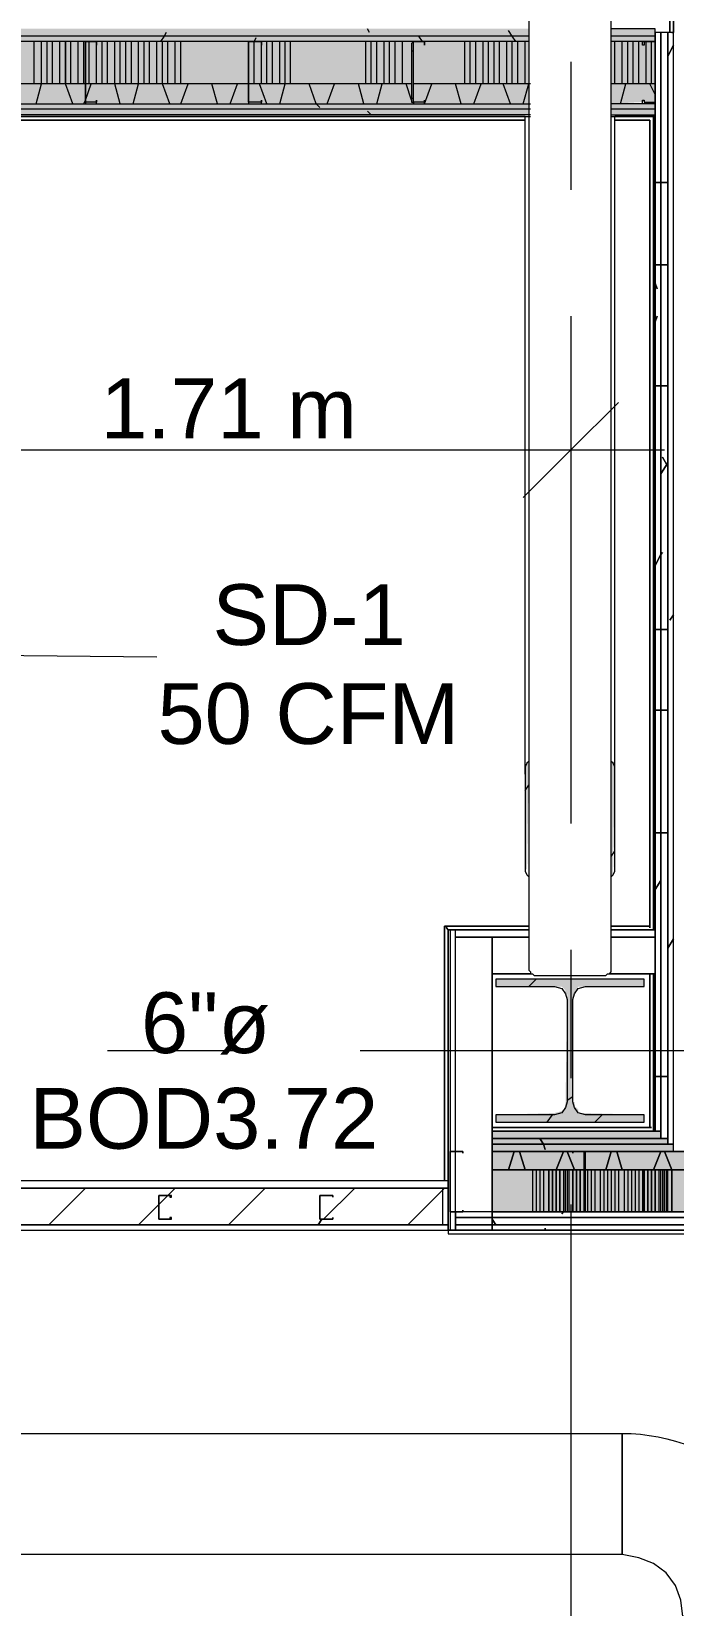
# Model space of a CAD drawing. Header units: metres. Extents: x -2 to 237, y -8 to 52.
# Drawn here: x 38.707 to 40.313, y 21.61 to 25.547 of the extents above; entities that cross this region are included whole.
import ezdxf

# ---------------------------------------------------------------- set-up
doc = ezdxf.new("R2010")
doc.units = ezdxf.units.M
doc.layers.add('HVAC - Ductos', color=5, linetype='Continuous', lineweight=0)
doc.layers.add('PDF_Text', color=7, linetype='Continuous', lineweight=0)
doc.layers.add('PDF_Geometry', color=7, linetype='Continuous', lineweight=0, true_color=0xaaaaaa)
doc.layers.add('PDF_Solid Fills', color=7, linetype='Continuous', lineweight=0, true_color=0xffffff)
doc.styles.add('PDF Helvetica', font='')
doc.styles.get('PDF Helvetica').set_extended_font_data('Helvetica')

msp = doc.modelspace()

# ---------------------------------------------------------------- hatches: boundary and pattern name
at = {"layer": 'PDF_Solid Fills', "lineweight": 0, "transparency": 33554559}
h = msp.add_hatch(color=256, dxfattribs=at)
h.paths.add_polyline_path([(38.0223, 25.5357), (38.0223, 25.554), (34.7785, 25.554), (34.7785, 25.5357)])
h.paths.add_polyline_path([(40.1573, 25.554), (40.1573, 25.5357), (40.2673, 25.5357), (40.2673, 25.554)])
h.paths.add_polyline_path([(38.0269, 25.554), (38.0269, 25.5357), (39.9512, 25.5357), (39.9512, 25.554)])
h = msp.add_hatch(color=256, dxfattribs=at)
h.paths.add_polyline_path([(38.0223, 25.5311), (38.0223, 25.5356), (34.7831, 25.5356), (34.7831, 25.5219), (39.9512, 25.5219), (39.9512, 25.5356), (38.0269, 25.5356)])
h.paths.add_polyline_path([(40.1573, 25.5356), (40.1573, 25.5219), (40.2673, 25.5219), (40.2673, 25.5356)])
h = msp.add_hatch(color=256, dxfattribs=at)
h.paths.add_polyline_path([(39.9512, 25.4165), (39.9512, 25.5219), (34.7831, 25.5219), (34.7831, 25.4165)])
h.paths.add_polyline_path([(40.2673, 25.4165), (40.2673, 25.5219), (40.1573, 25.5219), (40.1573, 25.4165)])
h = msp.add_hatch(color=256, dxfattribs=at)
h.paths.add_polyline_path([(39.9512, 25.3661), (39.9512, 25.4165), (34.7831, 25.4165), (34.7831, 25.3661)])
h.paths.add_polyline_path([(40.1573, 25.4165), (40.1573, 25.3661), (40.1575, 25.3661), (40.2353, 25.3707), (40.2673, 25.3707), (40.2673, 25.4165)])
h = msp.add_hatch(color=256, dxfattribs=at)
h.paths.add_polyline_path([(34.8106, 25.3524), (34.8106, 25.3661), (34.7785, 25.3661), (34.7785, 25.3524)])
h.paths.add_polyline_path([(40.2673, 25.3524), (40.2673, 25.3661), (40.1573, 25.3661), (40.1573, 25.3524)])
h.paths.add_polyline_path([(39.9512, 25.3524), (39.9512, 25.3661), (37.697, 25.3661), (37.697, 25.3524)])
h.paths.add_polyline_path([(37.6053, 25.3524), (37.6053, 25.3661), (34.9663, 25.3661), (34.9663, 25.3524)])
h = msp.add_hatch(color=256, dxfattribs=at)
h.paths.add_polyline_path([(34.7968, 25.3387), (34.7968, 25.3524), (34.7831, 25.3524), (34.7831, 25.3387)])
h.paths.add_polyline_path([(40.1573, 25.3524), (40.1573, 25.3387), (40.2673, 25.3387), (40.2673, 25.3524)])
h.paths.add_polyline_path([(37.697, 25.3524), (37.697, 25.3387), (39.9512, 25.3387), (39.9512, 25.3524)])
h.paths.add_polyline_path([(34.9801, 25.3524), (34.9801, 25.3387), (37.6053, 25.3387), (37.6053, 25.3524)])
h = msp.add_hatch(color=256, dxfattribs=at)
h.paths.add_polyline_path([(40.1619, 23.4418), (40.1665, 23.7155), (40.1665, 23.7167), (40.1619, 23.7213), (40.1573, 23.7213), (40.1573, 23.4327)])
h.paths.add_polyline_path([(39.942, 23.451), (39.9466, 23.451), (39.9466, 23.4372), (39.9512, 23.7167), (39.9466, 23.7167), (39.942, 23.7121)])
for points in [[(39.8687, 22.8188), (40.2398, 22.8188), (40.2398, 22.8371), (40.0932, 22.8416), (40.0748, 22.8416), (40.0748, 22.8508), (40.0702, 22.8554), (40.0657, 22.8554), (40.0657, 22.8692), (40.0611, 22.8692), (40.0611, 23.1303), (40.0657, 23.1441), (40.0702, 23.1487), (40.0748, 23.1578), (40.2398, 23.1578), (40.2398, 23.1761), (39.8687, 23.1761), (39.8687, 23.1578), (40.0336, 23.1578), (40.0428, 23.1487), (40.0428, 23.1395), (40.0474, 23.1395), (40.0428, 22.86), (40.0382, 22.8508), (40.0336, 22.8462), (40.0153, 22.8416), (39.8687, 22.8371)], [(43.7585, 22.6996), (43.7585, 22.7454), (39.8595, 22.7454), (39.8595, 22.6996), (42.2832, 22.7042), (42.2786, 22.7088), (42.2374, 22.7088), (42.2374, 22.7226), (42.2924, 22.7226), (42.2924, 22.6996)], [(43.7585, 22.6996), (43.7585, 22.7454), (39.8595, 22.7454), (39.8595, 22.6996), (42.2832, 22.7042), (42.2786, 22.7088), (42.2374, 22.7088), (42.2374, 22.7226), (42.2924, 22.7226), (42.2924, 22.6996), (43.5935, 22.7042), (43.5981, 22.7042)], [(42.2786, 22.6401), (42.2832, 22.6996), (39.8595, 22.6996), (39.8595, 22.5943), (43.8089, 22.5943), (43.8089, 22.6996), (42.2924, 22.6996), (42.2878, 22.6263), (42.2374, 22.6217), (42.2374, 22.6355)], [(42.2786, 22.6401), (42.2832, 22.6996), (39.8595, 22.6996), (39.8595, 22.5943), (39.869, 22.5943), (42.5077, 22.5989), (42.5352, 22.5989), (43.8044, 22.5943), (43.8089, 22.5943), (43.8089, 22.6996), (42.2924, 22.6996), (42.2878, 22.6263), (42.2374, 22.6217), (42.2374, 22.6355)]]:
    msp.add_hatch(color=256, dxfattribs=at).paths.add_polyline_path(points)
h = msp.add_hatch(color=256, dxfattribs=at)
h.paths.add_polyline_path([(40.2811, 22.7775), (40.2811, 22.7958), (39.8595, 22.7958), (39.8595, 22.7775)])
h.paths.add_polyline_path([(40.4964, 22.7958), (40.4964, 22.7775), (43.7081, 22.7775), (43.7081, 22.7958)])
h = msp.add_hatch(color=256, dxfattribs=at)
h.paths.add_polyline_path([(40.2993, 22.7638), (40.2993, 22.7775), (39.8595, 22.7775), (39.8595, 22.7638)])
h.paths.add_polyline_path([(40.4826, 22.7638), (43.7264, 22.7638), (43.7264, 22.7775), (40.4826, 22.7775)])
h = msp.add_hatch(color=256, dxfattribs=at)
h.paths.add_polyline_path([(40.3131, 22.7455), (40.3131, 22.7638), (39.8595, 22.7638), (39.8595, 22.7455)])
h.paths.add_polyline_path([(40.4689, 22.7638), (40.4689, 22.7455), (40.4733, 22.7455), (42.5077, 22.75), (42.5352, 22.75), (42.9101, 22.7455), (42.9109, 22.7455), (42.9109, 22.75), (42.9429, 22.75), (43.7385, 22.7455), (43.7401, 22.7455), (43.7401, 22.7638)])

# ---------------------------------------------------------------- linework, layer by layer
at = {"layer": 'HVAC - Ductos', "lineweight": 0}
for points in [[(40.0566, 24.7385), (40.0566, 24.5002), (40.0566, 24.2619)], [(40.1756, 24.6193), (40.0566, 24.5002), (39.9374, 24.3811)], [(30.6183, 24.5002), (32.1853, 24.5002), (36.3179, 24.5002), (38.343, 24.5002), (40.2902, 24.5002)], [(38.6041, 23.987), (39.0211, 23.9825)]]:
    msp.add_lwpolyline(points, dxfattribs=at)
msp.add_lwpolyline([(40.643, 21.5817), (40.336, 21.5817), (40.3314, 21.623), (40.3177, 21.6596), (40.2948, 21.6917), (40.2627, 21.7146), (40.2261, 21.7284), (40.1848, 21.7375), (40.1848, 22.0399), (40.1848, 21.7375), (34.9617, 21.7375), (34.9617, 22.0399), (40.1848, 22.0399, -0.417177)], format="xyb", close=True, dxfattribs=at)
at = {"layer": 'PDF_Geometry', "lineweight": 0}
for points in [[(43.5248, 32.7197), (43.5248, 32.7059), (43.7768, 32.7059), (43.928, 32.7059), (43.928, 32.6555), (43.928, 32.5547), (43.928, 32.0828), (43.928, 32.7059), (43.9418, 32.7059), (43.9418, 31.0886), (43.928, 31.0886), (43.9418, 31.0886), (43.9418, 31.0657), (43.9418, 22.5622), (43.9234, 22.5622), (43.7081, 22.5622), (39.8595, 22.5622)], [(43.5248, 32.6555), (43.5248, 32.7059), (42.8146, 32.7059), (42.8146, 32.7197), (43.5248, 32.7197), (43.7768, 32.7197), (43.9418, 32.7197), (43.9418, 32.7059), (43.9418, 32.5547), (43.9418, 31.0886), (43.9418, 22.5622), (43.9234, 22.5622), (43.9234, 31.0519), (43.9234, 22.5805), (43.9097, 22.5805), (43.7081, 22.5805), (39.8595, 22.5805)], [(40.4139, 22.7454), (40.3131, 22.7454), (40.3131, 22.7638), (40.3131, 22.7958), (40.3131, 25.5448), (40.3131, 30.8916), (40.3131, 25.5448), (40.3085, 25.5448), (40.3131, 25.5448), (40.3131, 30.8916), (40.3131, 25.5448)], [(39.8595, 22.7454), (40.3131, 22.7454), (40.4139, 22.7454), (40.4139, 22.7958), (40.4139, 22.8416), (40.4139, 22.7454), (40.4643, 22.7454), (40.4643, 25.5448), (40.4643, 26.058), (40.4643, 25.5448), (40.4185, 25.5448), (40.4185, 26.058), (40.4185, 26.6673), (40.4185, 27.2767), (40.4185, 27.886), (40.4185, 28.4954)], [(39.9512, 27.2126), (39.9512, 23.199), (39.9558, 23.1945), (39.9558, 23.1899), (39.9604, 23.1899), (39.9649, 23.1853), (39.9695, 23.1853), (39.9786, 23.1853), (40.1344, 23.1853), (40.139, 23.1853), (40.1436, 23.1853), (40.1482, 23.1899), (40.1527, 23.1899), (40.1573, 23.1945), (40.1573, 23.199), (40.1573, 27.2126)], [(39.9512, 25.5219), (34.7785, 25.5219), (29.615, 25.5219), (29.5967, 25.5219)], [(39.9512, 25.5356), (38.0269, 25.5356)], [(38.7141, 25.4165), (38.7141, 25.5219)], [(38.7325, 25.4165), (38.7325, 25.5219)], [(38.7462, 25.4165), (38.7462, 25.5219)], [(38.7599, 25.4165), (38.7599, 25.5219)], [(38.7783, 25.4165), (38.7783, 25.5219)], [(38.8057, 25.4165), (38.8057, 25.5219)], [(38.8241, 25.4165), (38.8241, 25.5219)], [(38.8378, 25.4165), (38.8378, 25.5219)], [(38.8516, 25.4165), (38.8516, 25.5219)], [(38.8699, 25.4165), (38.8699, 25.5219)], [(38.8836, 25.4165), (38.8836, 25.5219)], [(38.8974, 25.4165), (38.8974, 25.5219)], [(38.9157, 25.4165), (38.9157, 25.5219)], [(38.9294, 25.4165), (38.9294, 25.5219)], [(38.9432, 25.4165), (38.9432, 25.5219)], [(38.957, 25.4165), (38.957, 25.5219)], [(38.9752, 25.4165), (38.9752, 25.5219)], [(38.989, 25.4165), (38.989, 25.5219)], [(39.0028, 25.4165), (39.0028, 25.5219)], [(39.0211, 25.4165), (39.0211, 25.5219)], [(39.0348, 25.4165), (39.0348, 25.5219)], [(39.0486, 25.4165), (39.0486, 25.5219)], [(39.0669, 25.4165), (39.0669, 25.5219)], [(39.0806, 25.4165), (39.0806, 25.5219)], [(39.2639, 25.4165), (39.2639, 25.5219)], [(39.2823, 25.4165), (39.2823, 25.5219)], [(39.296, 25.4165), (39.296, 25.5219)], [(39.3097, 25.4165), (39.3097, 25.5219)], [(39.3281, 25.4165), (39.3281, 25.5219)], [(39.3418, 25.4165), (39.3418, 25.5219)], [(39.3555, 25.4165), (39.3555, 25.5219)], [(39.5434, 25.4165), (39.5434, 25.5219)], [(39.5571, 25.4165), (39.5571, 25.5219)], [(39.5709, 25.4165), (39.5709, 25.5219)], [(39.5892, 25.4165), (39.5892, 25.5219)], [(39.603, 25.4165), (39.603, 25.5219)], [(39.6167, 25.4165), (39.6167, 25.5219)], [(39.635, 25.4165), (39.635, 25.5219)], [(39.7908, 25.4165), (39.7908, 25.5219)], [(39.8045, 25.4165), (39.8045, 25.5219)], [(39.8183, 25.4165), (39.8183, 25.5219)], [(39.8366, 25.4165), (39.8366, 25.5219)], [(39.8504, 25.4165), (39.8504, 25.5219)], [(39.8595, 22.7958), (40.171, 22.7958), (39.8595, 22.7958), (39.8595, 22.8004), (39.8595, 22.7958), (40.2673, 22.7958), (40.2673, 23.0661), (40.2673, 22.7958), (39.8595, 22.7958), (40.2673, 22.7958), (40.2673, 25.3661), (40.2673, 22.7958), (40.2811, 22.7958), (40.2811, 25.5448), (40.2673, 25.5448), (40.2673, 25.5219), (40.2673, 25.3707), (40.2673, 25.3936), (40.2673, 25.3707), (40.2673, 25.4165), (40.1573, 25.4165)], [(39.8595, 22.7638), (40.2993, 22.7638), (40.2993, 22.7775), (40.2993, 22.7958), (40.2993, 25.5448)], [(39.8595, 22.7775), (40.2811, 22.7775), (40.2811, 22.7958), (40.2811, 25.5448)], [(39.8641, 25.4165), (39.8641, 25.5219)], [(39.8779, 25.4165), (39.8779, 25.5219)], [(39.8961, 25.4165), (39.8961, 25.5219)], [(39.9099, 25.4165), (39.9099, 25.5219)], [(39.9237, 25.4165), (39.9237, 25.5219)], [(39.942, 25.4165), (39.942, 25.5219)], [(40.3131, 25.5448), (40.2673, 25.5448), (40.2673, 25.554), (40.1573, 25.554)], [(40.2673, 25.5219), (40.2673, 25.5448), (40.2673, 25.5219), (40.2673, 25.5356), (40.1573, 25.5356)], [(40.2673, 25.4165), (40.2673, 25.5219), (40.1573, 25.5219)], [(40.1665, 25.4165), (40.1665, 25.5219)], [(40.1848, 25.4165), (40.1848, 25.5219)], [(40.1986, 25.4165), (40.1986, 25.5219)], [(40.2123, 25.4165), (40.2123, 25.5219)], [(40.2261, 25.4165), (40.2261, 25.5219)], [(40.2444, 25.4165), (40.2444, 25.5219)], [(40.2581, 25.4165), (40.2581, 25.5219)], [(40.2673, 25.5356), (40.2673, 25.5448), (40.2673, 25.5265), (40.2673, 25.5448), (40.2673, 25.5219), (40.2673, 25.5448), (40.2673, 25.5219), (40.2673, 25.3707), (40.2673, 25.5219), (40.2673, 25.5448), (40.2673, 25.5356), (40.2673, 25.5219), (40.2673, 25.4165), (40.2673, 25.3707), (40.2673, 25.5219), (40.2673, 25.5448)], [(40.0566, 25.4716), (40.0566, 25.1508)], [(39.6579, 25.4165), (39.2501, 25.4165), (38.8424, 25.4165), (38.43, 25.4165), (38.0223, 25.4165), (37.6145, 25.4165), (37.2068, 25.4165), (36.7944, 25.4165), (36.3867, 25.4165), (35.9743, 25.4165)], [(39.9558, 25.4165), (39.6625, 25.4165)], [(37.697, 22.5622), (37.7107, 22.5622), (39.7358, 22.5622), (39.7358, 22.6538), (37.7107, 22.6538), (37.697, 22.6538), (37.697, 22.5622), (37.697, 22.6538), (37.697, 25.3341), (37.697, 25.3387), (37.697, 25.3524), (37.697, 25.3661), (39.9558, 25.3661)], [(40.2673, 25.3524), (40.2673, 25.3661), (40.1573, 25.3661)], [(40.2673, 25.3707), (40.2673, 25.3707)], [(40.2673, 25.3661), (40.2673, 25.3341)], [(40.2673, 25.3661), (40.2673, 22.7958), (40.2673, 25.3661)], [(34.9984, 25.3341), (37.5595, 25.3341), (37.5595, 22.5485), (37.7107, 22.5485), (39.7495, 22.5485), (39.7495, 22.5622), (39.7495, 22.6538), (39.7495, 22.6721), (37.7107, 22.6721), (37.7107, 25.3341), (39.9558, 25.3341)], [(39.9558, 25.3524), (37.697, 25.3524)], [(39.9558, 25.3387), (37.697, 25.3387)], [(37.9032, 25.3341), (39.942, 25.3341), (37.7107, 25.3341), (37.697, 25.3341)], [(39.942, 23.6893), (39.942, 25.3341), (37.7107, 25.3341), (37.7107, 22.6721), (37.7107, 25.3341), (39.942, 25.3341)], [(37.7199, 25.3249), (39.942, 25.3249), (37.7245, 25.3249), (37.7245, 22.6721), (37.7245, 25.3249)], [(40.1573, 25.3341), (40.2673, 25.3341), (40.2673, 22.7958), (39.8595, 22.7958), (39.8595, 22.5485), (43.7081, 22.5485)], [(40.2673, 25.3387), (40.2673, 25.3524), (40.1573, 25.3524)], [(40.1573, 25.3387), (40.2673, 25.3387), (40.2673, 25.3341), (40.1665, 25.3341)], [(40.1665, 23.6893), (40.1665, 25.3341), (40.2627, 25.3341), (40.2627, 23.2998), (40.2627, 25.3341), (40.2627, 23.2998), (40.2627, 25.3341), (40.2627, 23.2998), (40.2627, 25.3341)], [(40.1665, 25.3341), (40.2673, 25.3341), (40.1665, 25.3341)], [(40.0566, 24.8347), (40.0566, 23.5656)], [(39.9512, 23.7213), (39.9466, 23.7167), (39.942, 23.7076), (39.942, 23.6984), (39.942, 23.6893), (39.942, 23.4602), (39.942, 23.451), (39.942, 23.4464), (39.9466, 23.4372), (39.9512, 23.4327)], [(40.1573, 23.4327), (40.1619, 23.4372), (40.1665, 23.4464), (40.1665, 23.451), (40.1665, 23.4602), (40.1665, 23.6893), (40.1665, 23.6984), (40.1665, 23.7076), (40.1619, 23.7167), (40.1573, 23.7213)], [(39.942, 23.6481), (39.9512, 23.6618)], [(40.1573, 23.4831), (40.1665, 23.4968)], [(43.7081, 22.5943), (39.8595, 22.5943), (39.8595, 23.1899), (39.8595, 23.2815), (39.7679, 23.2815), (39.7679, 23.2998), (39.9512, 23.2998), (39.8595, 23.2998), (39.7495, 23.2998), (39.745, 23.3044), (39.745, 23.309), (39.7404, 23.309), (39.745, 23.309), (39.745, 23.3044), (39.7495, 23.2998), (39.9512, 23.2998), (39.7495, 23.2998), (39.745, 23.3044), (39.745, 23.309), (39.7404, 23.309), (39.7404, 22.6721), (39.7404, 23.309), (39.9512, 23.309), (39.7404, 23.309), (39.9512, 23.309), (39.7404, 23.309), (39.7404, 22.6721), (39.7404, 23.309), (39.745, 23.309), (39.745, 23.3044), (39.7495, 23.2998), (39.7495, 22.5485), (39.7495, 22.5393), (42.2648, 22.5393)], [(39.7495, 22.6721), (39.7495, 23.2998), (39.7495, 22.6721)], [(39.9512, 23.2998), (39.7495, 23.2998), (39.9512, 23.2998)], [(39.8595, 22.5943), (39.7679, 22.5943), (39.7679, 22.7454), (39.7679, 23.2815), (39.9512, 23.2815), (39.8595, 23.2815), (39.8595, 23.1899), (39.8595, 22.5485), (39.7495, 22.5485), (39.7495, 23.2998), (39.7541, 23.2998), (39.7541, 22.5485), (39.7679, 22.5485), (39.7679, 22.5943), (39.7679, 22.7454), (39.7679, 23.2998), (39.7541, 23.2998), (39.7541, 22.5485), (39.7495, 22.5485), (39.8595, 22.5485), (43.9555, 22.5485), (39.8595, 22.5485), (43.7081, 22.5485)], [(39.9512, 23.2998), (39.7495, 23.2998), (39.9512, 23.2998)], [(39.7495, 22.6721), (39.7495, 23.2998), (39.7495, 22.6721)], [(40.2673, 23.2998), (40.1573, 23.2998), (40.2673, 23.2998), (40.1573, 23.2998), (40.2627, 23.2998), (40.1573, 23.2998), (40.2673, 23.2998), (40.1573, 23.2998), (40.2673, 23.2998), (40.1573, 23.2998), (40.2673, 23.2998), (40.2673, 23.1899), (40.1527, 23.1899), (40.2673, 23.1899)], [(40.1573, 23.2998), (40.2673, 23.2998), (40.1573, 23.2998)], [(40.0566, 23.2494), (40.0566, 22.9287)], [(39.9512, 23.1578), (39.9695, 23.1761)], [(40.2627, 23.1899), (40.2627, 22.7958), (40.2627, 23.1899)], [(40.2627, 23.1899), (40.2627, 22.7958), (40.2627, 23.1899)], [(39.2135, 22.9975), (38.8974, 22.9975)], [(40.7987, 22.9975), (39.5296, 22.9975)], [(40.0474, 22.8738), (40.0611, 22.8829)], [(39.997, 22.8188), (40.0107, 22.8371)], [(40.1161, 22.8188), (40.1344, 22.8371)], [(40.2673, 22.7958), (39.8595, 22.7958), (40.2673, 22.7958)], [(40.2673, 22.7958), (39.8595, 22.7958), (40.2673, 22.7958)], [(40.2673, 22.7958), (39.8595, 22.7958), (40.2673, 22.7958)], [(40.2673, 22.7958), (40.2673, 22.7958)], [(39.7541, 22.7454), (39.7541, 22.7454)], [(39.7541, 22.7454), (39.7541, 22.7454)], [(39.7862, 22.7409), (39.7862, 22.7409)], [(43.7585, 22.7454), (39.8595, 22.7454), (39.8595, 22.6996)], [(42.1183, 22.6996), (41.715, 22.6996), (41.3073, 22.6996), (40.9041, 22.6996), (40.4964, 22.6996), (40.0932, 22.6996), (39.8595, 22.6996), (39.8595, 22.5943), (43.8089, 22.5943), (43.8089, 22.6996), (43.5981, 22.6996)], [(40.0566, 22.6126), (40.0566, 21.3435)], [(39.7862, 22.5989), (39.7862, 22.5989)], [(42.2648, 22.5485), (39.7495, 22.5485), (39.7495, 22.5393), (42.2648, 22.5393)], [(42.2648, 22.5485), (39.7495, 22.5485), (39.8595, 22.5485)]]:
    msp.add_lwpolyline(points, dxfattribs=at)
for points in [[(40.3039, 30.8916), (40.3039, 25.5448)], [(40.3039, 30.8916), (40.3039, 25.5448)], [(38.792, 25.5219), (38.792, 25.4165)], [(38.8699, 25.5219), (38.8424, 25.5219), (38.8424, 25.5173), (38.8424, 25.3707), (38.8424, 25.3661), (38.8699, 25.3661), (38.8699, 25.3753), (38.8699, 25.3707), (38.8424, 25.3707), (38.8424, 25.5173), (38.8424, 25.5219), (38.8699, 25.5219), (38.8699, 25.5128)], [(39.2823, 25.5219), (39.2501, 25.5219), (39.2501, 25.5173), (39.2501, 25.3707), (39.2501, 25.3661), (39.2823, 25.3661), (39.2823, 25.3753), (39.2823, 25.3707), (39.2501, 25.3707), (39.2501, 25.5173), (39.2501, 25.5219), (39.2823, 25.5219), (39.2823, 25.5128)], [(39.69, 25.5219), (39.6625, 25.5219), (39.6579, 25.5173), (39.6579, 25.3707), (39.6625, 25.3707), (39.6625, 25.3661), (39.69, 25.3661), (39.69, 25.3753), (39.69, 25.3707), (39.6625, 25.3707), (39.6625, 25.5173), (39.6625, 25.5219), (39.69, 25.5219), (39.69, 25.5128)], [(40.2673, 25.5219), (40.2673, 25.5173), (40.2673, 25.3707), (40.2673, 25.3661), (40.2353, 25.3661), (40.2353, 25.3753), (40.2398, 25.3753), (40.2398, 25.3707), (40.2673, 25.3707), (40.2673, 25.5173), (40.2673, 25.5219), (40.2398, 25.5219), (40.2398, 25.5128), (40.2353, 25.5128), (40.2353, 25.5219)], [(40.2993, 25.5448), (40.2811, 25.5448), (40.2811, 22.7775), (40.2993, 22.7775)], [(40.3131, 25.5448), (40.2993, 25.5448), (40.2993, 22.7638), (40.3131, 22.7638)], [(40.2673, 25.3341), (40.2673, 25.3387), (40.2673, 25.3524), (40.2673, 25.3661)], [(40.1665, 25.3249), (40.2535, 25.3249)], [(40.2535, 25.3249), (40.2535, 23.3044)], [(40.2535, 25.3249), (40.2535, 23.3044)], [(40.2673, 23.3319), (40.2673, 25.1921)], [(39.7495, 22.6721), (39.7495, 23.2998), (39.7495, 22.7088), (39.7495, 23.2998)], [(39.9512, 23.2998), (39.7495, 23.2998)], [(39.7541, 23.2998), (39.9512, 23.2998)], [(40.2535, 23.309), (40.1573, 23.309)], [(40.2535, 23.309), (40.1573, 23.309)], [(40.1573, 23.2815), (40.2673, 23.2815)], [(39.8595, 23.1899), (39.9558, 23.1899)], [(40.2535, 22.805), (39.8595, 22.805), (40.2581, 22.805), (39.8595, 22.805), (40.2535, 22.805), (40.2535, 23.1899), (40.2535, 22.805), (40.2535, 23.1899)], [(40.2398, 23.1761), (39.8687, 23.1761), (39.8687, 23.1578), (40.0153, 23.1578), (40.0336, 23.1532), (40.0428, 23.1395), (40.0474, 23.1257), (40.0474, 22.8692), (40.0428, 22.8554), (40.0336, 22.8416), (40.0153, 22.8371), (39.8687, 22.8371), (39.8687, 22.8188), (40.2398, 22.8188), (40.2398, 22.8371), (40.0932, 22.8371), (40.0748, 22.8416), (40.0657, 22.8554), (40.0611, 22.8692), (40.0611, 23.1257), (40.0657, 23.1395), (40.0748, 23.1532), (40.0932, 23.1578), (40.2398, 23.1578)], [(40.2627, 23.1899), (40.2627, 22.7958)], [(40.2811, 22.7775), (40.2811, 22.7958), (39.8595, 22.7958), (39.8595, 22.7775)], [(39.8595, 22.7775), (39.8595, 22.7638), (40.2993, 22.7638), (40.2993, 22.7775)], [(39.8595, 22.7638), (39.8595, 22.7454), (40.3131, 22.7454), (40.3131, 22.7638)], [(39.7541, 22.5943), (39.7541, 22.5989), (39.7541, 22.7454), (39.7862, 22.7454), (39.7862, 22.7409), (39.7862, 22.7454), (39.7541, 22.7454), (39.7541, 22.5989), (39.7541, 22.5943), (39.7862, 22.5943)], [(40.0611, 22.5943), (40.0886, 22.5943), (40.0932, 22.5943), (40.0932, 22.5989), (40.0932, 22.7454), (40.0886, 22.7454), (40.0611, 22.7454), (40.0611, 22.7409), (40.0611, 22.7454), (40.0886, 22.7454), (40.0886, 22.5989), (40.0886, 22.5943), (40.0611, 22.5943), (40.0611, 22.5989)], [(42.1183, 22.6996), (41.715, 22.6996), (41.3073, 22.6996), (40.9041, 22.6996), (40.4964, 22.6996), (40.0932, 22.6996), (39.8595, 22.6996), (40.0932, 22.6996), (40.4964, 22.6996), (40.9041, 22.6996), (41.3073, 22.6996), (41.715, 22.6996)], [(39.7495, 22.5622), (39.7495, 22.6538), (37.697, 22.6538), (37.697, 22.5622)], [(37.7107, 22.6721), (37.7107, 22.6538), (39.7495, 22.6538), (39.7495, 22.6721)], [(39.0577, 22.6355), (39.0257, 22.6355), (39.0257, 22.5759), (39.0577, 22.5759), (39.0577, 22.5805), (39.0532, 22.5805), (39.0532, 22.5759), (39.0257, 22.5759), (39.0257, 22.6355), (39.0532, 22.6355), (39.0532, 22.6309), (39.0577, 22.6309)], [(39.4609, 22.6355), (39.4334, 22.6355), (39.4288, 22.6355), (39.4288, 22.5759), (39.4334, 22.5759), (39.4609, 22.5759), (39.4609, 22.5805), (39.4609, 22.5759), (39.4334, 22.5759), (39.4288, 22.5759), (39.4288, 22.6355), (39.4334, 22.6355), (39.4609, 22.6355), (39.4609, 22.6309)], [(39.7679, 22.5943), (39.7679, 22.5805), (39.8595, 22.5805), (39.8595, 22.5943)], [(39.7679, 22.5805), (39.7679, 22.5622), (39.8595, 22.5622), (39.8595, 22.5805)], [(39.7862, 22.5989), (39.7862, 22.5943)], [(43.9097, 22.5943), (39.8595, 22.5943), (39.8595, 22.5805), (43.9097, 22.5805)], [(39.8595, 22.5622), (43.9234, 22.5622), (43.9234, 22.5805), (39.8595, 22.5805)], [(37.7107, 22.5622), (37.7107, 22.5485), (39.7495, 22.5485), (39.7495, 22.5622)], [(39.7679, 22.5622), (39.7679, 22.5485), (39.8595, 22.5485), (39.8595, 22.5622)], [(43.9418, 22.5622), (39.8595, 22.5622), (39.8595, 22.5485), (43.9418, 22.5485)]]:
    msp.add_lwpolyline(points, close=True, dxfattribs=at)
at = {"layer": 'PDF_Geometry', "color": 254, "lineweight": 0, "true_color": 0xeaeaea}
for points in [[(39.044, 25.5448), (39.0394, 25.5356), (39.0303, 25.5219)], [(39.2685, 25.5311), (39.2639, 25.5219)], [(39.5526, 25.5448), (39.548, 25.554)], [(39.6763, 25.5356), (39.6763, 25.5356)], [(39.6855, 25.5219), (39.6763, 25.5356)], [(39.9191, 25.5219), (39.9099, 25.5356), (39.9007, 25.5494)], [(39.2914, 25.3661), (39.2914, 25.3661)], [(39.4288, 25.357), (39.4197, 25.3661)], [(39.5571, 25.3387), (39.548, 25.3478)], [(40.2993, 25.1691), (40.2993, 25.1691)], [(40.2993, 25.1691), (40.2993, 25.1691)], [(40.2993, 24.963), (40.2993, 24.963)], [(40.2993, 24.963), (40.2993, 24.963)], [(40.2993, 24.6606), (40.2993, 24.6606)], [(40.2993, 24.6606), (40.2993, 24.6606)], [(40.2993, 24.4682), (40.2993, 24.4682)], [(40.2993, 24.4682), (40.2993, 24.4682)], [(40.2811, 24.4406), (40.2811, 24.4406)], [(40.2811, 24.4406), (40.2811, 24.4406)], [(40.2993, 24.0512), (40.2993, 24.0512)], [(40.2993, 24.0512), (40.2993, 24.0512)], [(40.2993, 23.8496), (40.2993, 23.8496)], [(40.2993, 23.8496), (40.2993, 23.8496)], [(40.2993, 23.5427), (40.2993, 23.5427)], [(40.2993, 23.5427), (40.2993, 23.5427)], [(40.2993, 22.9333), (40.2993, 22.9333)], [(40.2993, 22.9333), (40.2993, 22.9333)], [(39.9786, 22.7775), (39.9786, 22.7775)], [(39.9786, 22.7775), (39.9786, 22.7775)], [(39.8687, 22.5622), (39.8687, 22.5622)], [(39.8687, 22.5622), (39.8687, 22.5622)]]:
    msp.add_lwpolyline(points, dxfattribs=at)
at = {"layer": 'PDF_Geometry', "color": 254, "lineweight": 0, "true_color": 0xd2d2d2}
for points in [[(39.6809, 25.5219), (39.6809, 25.5219)], [(39.6579, 25.499), (39.6625, 25.499)], [(40.2673, 25.4853), (40.2673, 25.4853)], [(39.2501, 25.4716), (39.2501, 25.4716)], [(39.6579, 25.3799), (39.6625, 25.3799)], [(39.4288, 22.6355), (39.4288, 22.6355)], [(39.4334, 22.6355), (39.4334, 22.6355)], [(39.7725, 22.5943), (39.7725, 22.5943)]]:
    msp.add_lwpolyline(points, dxfattribs=at)
at = {"layer": 'PDF_Geometry', "color": 254, "lineweight": 0, "true_color": 0xeaeaea}
for points in [[(40.2993, 25.4853), (40.3131, 25.5128)], [(40.2811, 25.1691), (40.2673, 25.1691), (40.2811, 25.1691), (40.2993, 25.1691)], [(40.2811, 24.963), (40.2673, 24.963), (40.2811, 24.963), (40.2993, 24.963)], [(40.2673, 24.9172), (40.2719, 24.9034)], [(40.2673, 24.8209), (40.2719, 24.8347)], [(40.2811, 24.6606), (40.2673, 24.6606), (40.2811, 24.6606), (40.2993, 24.6606)], [(40.2811, 24.4406), (40.2993, 24.4682)], [(40.2993, 24.459), (40.2993, 24.4544), (40.2993, 24.459), (40.2856, 24.4819)], [(40.2673, 24.2115), (40.2811, 24.2391), (40.2856, 24.2437), (40.2811, 24.2391)], [(40.3039, 24.0741), (40.3131, 24.0879)], [(40.2811, 24.0512), (40.2673, 24.0512), (40.2811, 24.0512), (40.2993, 24.0512)], [(40.2811, 23.8496), (40.2673, 23.8496), (40.2811, 23.8496), (40.2993, 23.8496)], [(40.2811, 23.5427), (40.2673, 23.5427), (40.2811, 23.5427), (40.2993, 23.5427)], [(40.2673, 23.4006), (40.2811, 23.4236)], [(40.2993, 23.254), (40.3131, 23.277)], [(40.2811, 22.9333), (40.2673, 22.9333), (40.2811, 22.9333), (40.2993, 22.9333)], [(39.9878, 22.7638), (39.9924, 22.75), (39.9878, 22.7638), (39.9786, 22.7775)], [(39.8595, 22.5759), (39.8687, 22.5622)], [(40.0336, 22.5897), (40.0382, 22.5943)], [(39.9924, 22.5531), (39.9924, 22.5485)]]:
    msp.add_lwpolyline(points, close=True, dxfattribs=at)
at = {"layer": 'PDF_Geometry', "color": 254, "lineweight": 0, "true_color": 0xdddddd}
for points in [[(38.7187, 25.3661), (38.7325, 25.4165)], [(38.8103, 25.3661), (38.792, 25.4165)], [(38.8378, 25.3661), (38.8424, 25.3753), (38.8562, 25.4165)], [(38.9294, 25.3661), (38.9157, 25.4165)], [(38.9615, 25.3661), (38.9752, 25.4165)], [(39.0532, 25.3661), (39.0348, 25.4165)], [(39.0806, 25.3661), (39.099, 25.4165)], [(39.1723, 25.3661), (39.1585, 25.4165)], [(39.2043, 25.3661), (39.2227, 25.4165)], [(39.296, 25.3661), (39.2777, 25.4165)], [(39.3281, 25.3661), (39.3418, 25.4165)], [(39.4197, 25.3661), (39.4014, 25.4165)], [(39.4472, 25.3661), (39.4655, 25.4165)], [(39.5388, 25.3661), (39.525, 25.4165)], [(39.5709, 25.3661), (39.5846, 25.4165)], [(39.6579, 25.3753), (39.6442, 25.4165)], [(39.69, 25.3661), (39.7083, 25.4165)], [(39.7817, 25.3661), (39.7679, 25.4165)], [(39.8137, 25.3661), (39.832, 25.4165)], [(39.9053, 25.3661), (39.887, 25.4165)], [(39.9374, 25.3661), (39.9512, 25.4165)], [(40.1802, 25.3661), (40.194, 25.4165)], [(40.2673, 25.3891), (40.2535, 25.4165)], [(39.6625, 25.3661), (39.6625, 25.3707)]]:
    msp.add_lwpolyline(points, dxfattribs=at)
for points in [[(39.9145, 22.7454), (39.9007, 22.6996)], [(39.9282, 22.7454), (39.942, 22.6996)], [(40.0382, 22.7454), (40.0199, 22.6996)], [(40.0474, 22.7454), (40.0657, 22.6996)], [(40.1573, 22.7454), (40.1436, 22.6996)], [(40.171, 22.7454), (40.1848, 22.6996)], [(40.2811, 22.7454), (40.2627, 22.6996)], [(40.2902, 22.7454), (40.3085, 22.6996)]]:
    msp.add_lwpolyline(points, close=True, dxfattribs=at)
at = {"layer": 'PDF_Geometry', "color": 254, "lineweight": 0, "true_color": 0xd4d4d4}
for points in [[(39.9604, 22.6996), (39.9604, 22.5943)], [(39.9695, 22.6996), (39.9695, 22.5943)], [(39.9786, 22.6996), (39.9786, 22.5943)], [(39.9878, 22.6996), (39.9878, 22.5943)], [(40.0382, 22.6996), (40.0382, 22.5943)], [(40.0428, 22.5943), (40.0428, 22.6996)], [(40.0474, 22.6996), (40.0474, 22.5943)], [(40.052, 22.5943), (40.052, 22.6996)], [(40.0886, 22.6996), (40.0886, 22.5943)], [(40.0978, 22.6996), (40.0978, 22.5943)], [(40.1069, 22.6996), (40.1069, 22.5943)], [(40.1161, 22.6996), (40.1161, 22.5943)], [(40.1299, 22.6996), (40.1299, 22.5943)], [(40.139, 22.6996), (40.139, 22.5943)], [(40.1482, 22.6996), (40.1482, 22.5943)], [(40.1573, 22.6996), (40.1573, 22.5943)], [(40.1665, 22.6996), (40.1665, 22.5943)], [(40.1756, 22.6996), (40.1756, 22.5943)], [(40.1894, 22.6996), (40.1894, 22.5943)], [(40.1986, 22.6996), (40.1986, 22.5943)], [(40.2077, 22.6996), (40.2077, 22.5943)], [(40.2169, 22.6996), (40.2169, 22.5943)], [(40.2261, 22.6996), (40.2261, 22.5943)], [(40.2353, 22.6996), (40.2353, 22.5943)], [(40.2765, 22.6996), (40.2765, 22.5943)], [(40.2811, 22.5943), (40.2811, 22.6996)], [(40.2856, 22.6996), (40.2856, 22.5943)], [(40.2902, 22.5943), (40.2902, 22.6996)], [(40.2948, 22.6996), (40.2948, 22.5943)], [(40.2993, 22.5943), (40.2993, 22.6996)], [(39.7404, 22.6538), (39.6488, 22.5622), (39.7358, 22.6493)]]:
    msp.add_lwpolyline(points, dxfattribs=at)
for points in [[(40.0016, 22.6996), (40.0016, 22.5943)], [(40.0107, 22.6996), (40.0107, 22.5943)], [(40.0199, 22.6996), (40.0199, 22.5943)], [(40.029, 22.6996), (40.029, 22.5943)], [(40.0611, 22.6996), (40.0611, 22.5943)], [(40.0702, 22.6996), (40.0702, 22.5943)], [(40.0794, 22.6996), (40.0794, 22.5943)], [(40.2398, 22.6996), (40.2398, 22.5943)], [(40.2489, 22.6996), (40.2489, 22.5943)], [(40.2581, 22.6996), (40.2581, 22.5943)], [(40.2673, 22.6996), (40.2673, 22.5943)], [(40.3085, 22.6996), (40.3085, 22.5943)], [(38.8424, 22.6538), (38.7508, 22.5622)], [(39.0669, 22.6538), (39.0486, 22.6355), (39.0257, 22.6126), (38.9752, 22.5622), (39.0257, 22.6126), (39.0486, 22.6355)], [(39.2914, 22.6538), (39.1997, 22.5622)], [(39.5159, 22.6538), (39.438, 22.5759)], [(39.4334, 22.5759), (39.4243, 22.5622)]]:
    msp.add_lwpolyline(points, close=True, dxfattribs=at)

# ---------------------------------------------------------------- texts
at = {"layer": 'PDF_Text', "lineweight": 0, "attachment_point": 4, "style": 'PDF Helvetica'}
for s, insert, char_height in [('1.71 m', (38.8805, 24.6042), 0.15002), ('SD-1', (39.1599, 24.0872), 0.1519), ('50 CFM', (39.0225, 23.8398), 0.1519), ('6"ø', (38.9812, 23.0654), 0.1519), ('BOD3.72', (38.7018, 22.8272), 0.1519)]:
    msp.add_mtext(s, dxfattribs=dict(at, insert=insert, char_height=char_height))

doc.saveas('drawing.dxf')
